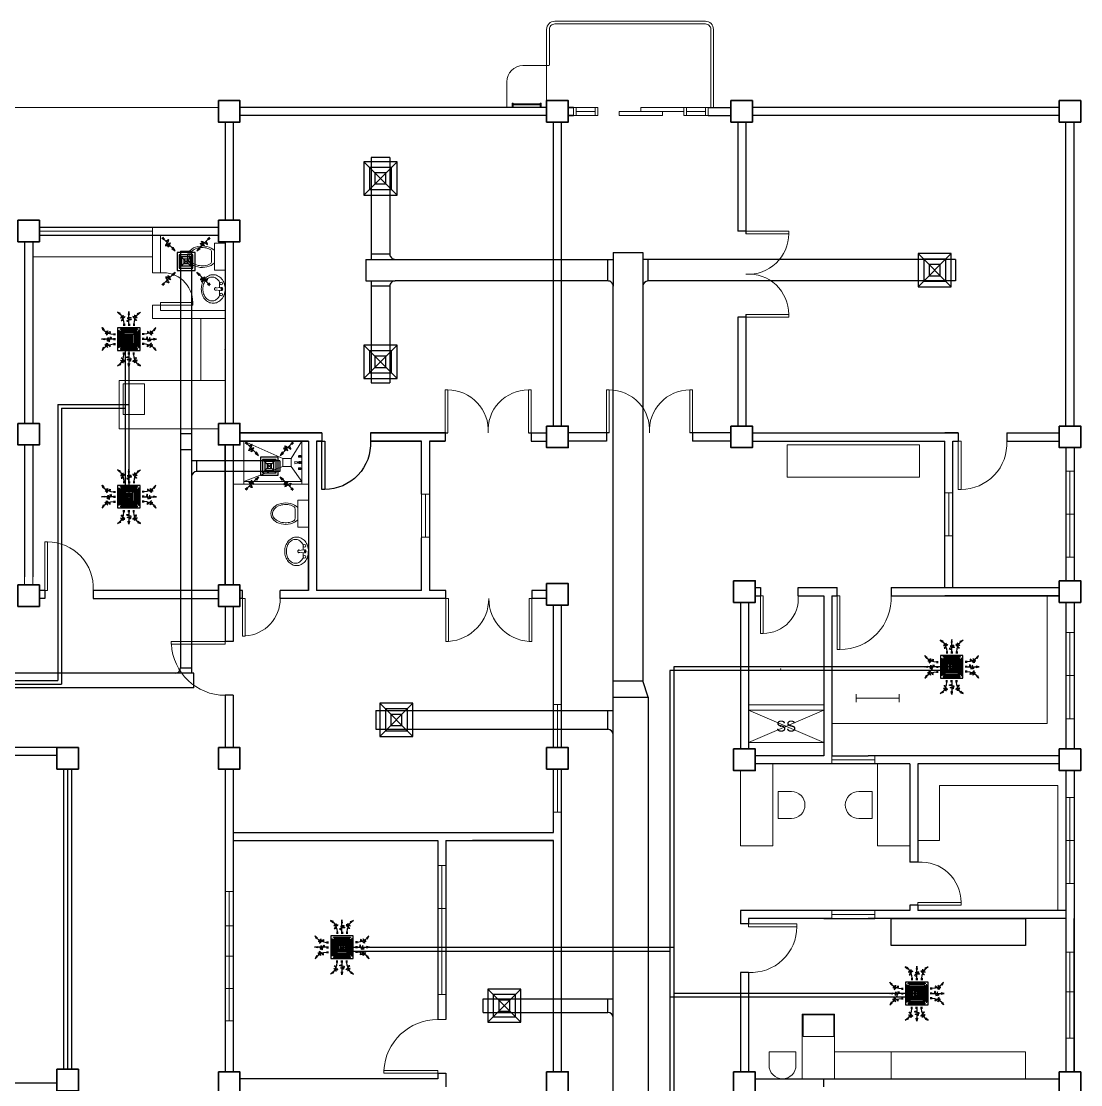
# Model space of a CAD drawing. Header units: millimetres. Extents: x 103 to 228, y 86 to 129.
# Drawn here: x 141.19 to 160.87, y 109.12 to 128.88 of the extents above; entities that cross this region are included whole.
import ezdxf

# ---------------------------------------------------------------- set-up
doc = ezdxf.new("R2010")
doc.units = ezdxf.units.MM
for name, color, linetype in [('ahu line', 150, 'Continuous'), ('AIR', 7, 'Continuous'), ('AIR-00', 8, 'Continuous'), ('AIR-01', 105, 'Continuous'), ('AIR-02', 2, 'Continuous'), ('AIR-03', 30, 'Continuous'), ('AIR-04', 40, 'Continuous'), ('diffuser', 7, 'Continuous'), ('exhaust', 130, 'Continuous'), ('fcu line', 3, 'Continuous'), ('fcu return', 240, 'Continuous'), ('Legends', 7, 'Continuous')]:
    doc.layers.add(name, color=color, linetype=linetype)
doc.styles.add('SWISSLT175', font='swissl.ttf', dxfattribs={"height": 0.175})

# ---------------------------------------------------------------- blocks, each defined once
blk = doc.blocks.new('dr 900')
at = {"ltscale": 0.03}
blk.add_lwpolyline([(0, 0), (0.05, 0), (0.05, 0.9), (0, 0.9)], close=True, dxfattribs=at)
blk.add_arc((0.05, 0.049), 0.851, 356.7268, 90, dxfattribs=at)
blk = doc.blocks.new('FCU-13000P (CASSETTE SPLIT)')
at = {"layer": 'AIR-00', "ltscale": 3}
for p, q in [((0, 0.523), (0, 1)), ((-0.193, 0.558), (-0.193, 0.487)), ((-0.162, 0.558), (-0.162, 0.487)), ((-0.016, 0.558), (-0.016, 0.487)), ((0.016, 0.558), (0.016, 0.487)), ((0.162, 0.558), (0.162, 0.487)), ((0.193, 0.558), (0.193, 0.487)), ((-0.523, 0), (-1, 0)), ((-0.558, 0.193), (-0.487, 0.193)), ((-0.558, 0.162), (-0.487, 0.162)), ((-0.558, 0.016), (-0.487, 0.016)), ((0.558, 0.193), (0.487, 0.193)), ((0.558, 0.162), (0.487, 0.162)), ((0.558, 0.016), (0.487, 0.016)), ((0.523, 0), (1, 0)), ((-0.558, -0.016), (-0.487, -0.016)), ((-0.558, -0.162), (-0.487, -0.162)), ((-0.558, -0.193), (-0.487, -0.193)), ((0.558, -0.016), (0.487, -0.016)), ((0.558, -0.162), (0.487, -0.162)), ((0.558, -0.193), (0.487, -0.193)), ((-0.193, -0.558), (-0.193, -0.487)), ((-0.162, -0.558), (-0.162, -0.487)), ((-0.016, -0.558), (-0.016, -0.487)), ((0, -0.523), (0, -1)), ((0.016, -0.558), (0.016, -0.487)), ((0.162, -0.558), (0.162, -0.487)), ((0.193, -0.558), (0.193, -0.487))]:
    blk.add_line(p, q, dxfattribs=at)
at = {"layer": 'AIR-00'}
for p, q in [((0.295, -0.295), (-0.295, 0.295)), ((0.295, 0.295), (-0.295, -0.295))]:
    blk.add_line(p, q, dxfattribs=at)
at = {"layer": 'AIR-00', "ltscale": 3}
for points in [[(-0.335, 0.895), (-0.311, 0.932), (-0.416, 0.973)], [(-0.022, 0.89), (0.022, 0.89), (0, 1)], [(0.335, 0.895), (0.311, 0.932), (0.416, 0.973)], [(-0.895, 0.335), (-0.932, 0.311), (-0.973, 0.416)], [(0.895, 0.335), (0.932, 0.311), (0.973, 0.416)], [(-0.89, 0.022), (-0.89, -0.022), (-1, 0)], [(0.89, 0.022), (0.89, -0.022), (1, 0)], [(-0.895, -0.335), (-0.932, -0.311), (-0.973, -0.416)], [(0.895, -0.335), (0.932, -0.311), (0.973, -0.416)], [(-0.335, -0.895), (-0.311, -0.932), (-0.416, -0.973)], [(-0.022, -0.89), (0.022, -0.89), (0, -1)], [(0.335, -0.895), (0.311, -0.932), (0.416, -0.973)]]:
    blk.add_lwpolyline(points, close=True, dxfattribs=at)
at = {"layer": 'AIR-00'}
for points in [[(-0.323, 0.914, -0.171809), (-0.178, 0.558), (-0.178, 0.522)], [(0.323, 0.914, 0.171809), (0.178, 0.558), (0.178, 0.522)], [(-0.914, 0.323, 0.171809), (-0.558, 0.178), (-0.522, 0.178)], [(0.914, 0.323, -0.171809), (0.558, 0.178), (0.522, 0.178)], [(-0.914, -0.323, -0.171809), (-0.558, -0.178), (-0.522, -0.178)], [(0.914, -0.323, 0.171809), (0.558, -0.178), (0.522, -0.178)], [(-0.323, -0.914, 0.171809), (-0.178, -0.558), (-0.178, -0.522)], [(0.323, -0.914, -0.171809), (0.178, -0.558), (0.178, -0.522)]]:
    blk.add_lwpolyline(points, format="xyb", dxfattribs=at)
for points in [[(-0.26, -0.26), (0.26, -0.26), (0.26, 0.26), (-0.26, 0.26)], [(-0.21, -0.21), (0.21, -0.21), (0.21, 0.21), (-0.21, 0.21)], [(-0.16, -0.16), (0.16, -0.16), (0.16, 0.16), (-0.16, 0.16)], [(-0.11, -0.11), (0.11, -0.11), (0.11, 0.11), (-0.11, 0.11)], [(-0.06, -0.06), (0.06, -0.06), (0.06, 0.06), (-0.06, 0.06)]]:
    blk.add_lwpolyline(points, close=True, dxfattribs=at)
at = {"layer": 'AIR-00', "ltscale": 3}
for points in [[(-0.268, 0.84), (-0.231, 0.852), (-0.134, 0.882), (-0.422, 0.704), (0.005, 0.903), (-0.358, 0.645), (-0.239, 0.678), (-0.199, 0.69)], [(0.268, 0.84), (0.231, 0.852), (0.134, 0.882), (0.422, 0.704), (-0.005, 0.903), (0.358, 0.645), (0.239, 0.678), (0.199, 0.69)], [(-0.84, 0.268), (-0.852, 0.231), (-0.882, 0.134), (-0.704, 0.422), (-0.903, -0.005), (-0.645, 0.358), (-0.678, 0.239), (-0.69, 0.199)], [(0.84, 0.268), (0.852, 0.231), (0.882, 0.134), (0.704, 0.422), (0.903, -0.005), (0.645, 0.358), (0.678, 0.239), (0.69, 0.199)], [(-0.84, -0.268), (-0.852, -0.231), (-0.882, -0.134), (-0.704, -0.422), (-0.903, 0.005), (-0.645, -0.358), (-0.678, -0.239), (-0.69, -0.199)], [(0.84, -0.268), (0.852, -0.231), (0.882, -0.134), (0.704, -0.422), (0.903, 0.005), (0.645, -0.358), (0.678, -0.239), (0.69, -0.199)], [(-0.268, -0.84), (-0.231, -0.852), (-0.134, -0.882), (-0.422, -0.704), (0.005, -0.903), (-0.358, -0.645), (-0.239, -0.678), (-0.199, -0.69)], [(0.268, -0.84), (0.231, -0.852), (0.134, -0.882), (0.422, -0.704), (-0.005, -0.903), (0.358, -0.645), (0.239, -0.678), (0.199, -0.69)]]:
    blk.add_open_spline(points, degree=3, knots=[0.0032834, 0.0032834, 0.0032834, 0.0032834, 0.0712567, 0.1924075, 0.3347111, 0.5062145, 0.5813292, 0.5813292, 0.5813292, 0.5813292], dxfattribs=at)
for points in [[(0, 0.8), (0.077, 0.776), (-0.058, 0.755), (0.098, 0.718), (-0.087, 0.663), (0, 0.631)], [(-0.8, 0), (-0.776, -0.077), (-0.755, 0.058), (-0.718, -0.098), (-0.663, 0.087), (-0.631, 0)], [(0.8, 0), (0.776, -0.077), (0.755, 0.058), (0.718, -0.098), (0.663, 0.087), (0.631, 0)], [(0, -0.8), (0.077, -0.776), (-0.058, -0.755), (0.098, -0.718), (-0.087, -0.663), (0, -0.631)]]:
    blk.add_spline(points, degree=3, dxfattribs=at)
for points in [[(-0.416, 0.973), (-0.335, 0.895), (-0.311, 0.932)], [(0, 1), (-0.022, 0.89), (0.022, 0.89)], [(0.416, 0.973), (0.335, 0.895), (0.311, 0.932)], [(-0.973, 0.416), (-0.895, 0.335), (-0.932, 0.311)], [(0.973, 0.416), (0.895, 0.335), (0.932, 0.311)], [(-1, 0), (-0.89, 0.022), (-0.89, -0.022)], [(1, 0), (0.89, 0.022), (0.89, -0.022)], [(-0.973, -0.416), (-0.895, -0.335), (-0.932, -0.311)], [(0.973, -0.416), (0.895, -0.335), (0.932, -0.311)], [(-0.416, -0.973), (-0.335, -0.895), (-0.311, -0.932)], [(0, -1), (-0.022, -0.89), (0.022, -0.89)], [(0.416, -0.973), (0.335, -0.895), (0.311, -0.932)]]:
    blk.add_solid(points, dxfattribs=at)
at = {"layer": 'AIR-01'}
for points in [[(-0.373, 0.31), (-0.348, 0.31), (-0.348, -0.31), (-0.373, -0.31)], [(-0.31, 0.372), (0.31, 0.372), (0.31, 0.348), (-0.31, 0.348)], [(0.372, 0.31), (0.348, 0.31), (0.348, -0.31), (0.372, -0.31)], [(-0.31, -0.373), (0.31, -0.373), (0.31, -0.348), (-0.31, -0.348)]]:
    blk.add_lwpolyline(points, close=True, dxfattribs=at)
at = {"layer": 'AIR-02'}
blk.add_lwpolyline([(-0.26, -0.31), (0.26, -0.31, 0.414214), (0.31, -0.26), (0.31, 0.26, 0.414214), (0.26, 0.31), (-0.26, 0.31, 0.414214), (-0.31, 0.26), (-0.31, -0.26, 0.414214)], format="xyb", close=True, dxfattribs=at)
at = {"layer": 'AIR-04'}
blk.add_lwpolyline([(-0.41, -0.41), (0.41, -0.41), (0.41, 0.41), (-0.41, 0.41)], close=True, dxfattribs=at)
blk = doc.blocks.new('AC-S-12')
at = {"layer": 'diffuser', "color": 30}
for p, q in [((-0.15, 0.15), (0.15, -0.15)), ((0.15, 0.15), (-0.15, -0.15)), ((-0.15, 0.15), (-0.15, -0.15)), ((0.15, 0.15), (-0.15, 0.15)), ((-0.1, 0.1), (-0.1, -0.1)), ((0.1, 0.1), (-0.1, 0.1)), ((0.1, -0.1), (0.1, 0.1)), ((0.15, -0.15), (0.15, 0.15)), ((-0.05, 0.05), (-0.05, -0.05)), ((0.05, 0.05), (-0.05, 0.05)), ((0.05, -0.05), (0.05, 0.05)), ((-0.05, -0.05), (0.05, -0.05)), ((-0.15, -0.15), (0.15, -0.15)), ((-0.1, -0.1), (0.1, -0.1))]:
    blk.add_line(p, q, dxfattribs=at)
for points in [[(-0.3582, 0.3582, 0, 0.0447, 0), (-0.2951, 0.295, 0, 0, 0), (-0.15, 0.15, 0, 0, 0)], [(0.3582, 0.3582, 0, 0.0447, 0), (0.2951, 0.295, 0, 0, 0), (0.15, 0.15, 0, 0, 0)], [(-0.3582, -0.3582, 0, 0.0447, 0), (-0.2951, -0.295, 0, 0, 0), (-0.15, -0.15, 0, 0, 0)], [(0.3582, -0.3582, 0, 0.0447, 0), (0.2951, -0.295, 0, 0, 0), (0.15, -0.15, 0, 0, 0)]]:
    blk.add_lwpolyline(points, format="xyseb", dxfattribs=at)
blk = doc.blocks.new('fcu')
at = {"layer": 'diffuser', "xscale": 2.052644456280903, "yscale": 2.052644456280903, "zscale": 2.052644456280903}
blk.add_blockref('AC-S-12', (0, 0), dxfattribs=at)
blk = doc.blocks.new('GRILL-C-IN')
at = {"layer": 'AIR-00', "ltscale": 3}
for p, q in [((-0.623, 0.601), (-0.674, 0.651)), ((-0.601, 0.623), (-0.651, 0.674)), ((-0.637, 0.637), (-0.3, 0.3)), ((0.637, 0.637), (0.3, 0.3)), ((0.601, 0.623), (0.651, 0.674)), ((0.623, 0.601), (0.674, 0.651)), ((-0.637, -0.637), (-0.3, -0.3)), ((0.637, -0.637), (0.3, -0.3)), ((-0.623, -0.601), (-0.674, -0.651)), ((-0.601, -0.623), (-0.651, -0.674)), ((0.601, -0.623), (0.651, -0.674)), ((0.623, -0.601), (0.674, -0.651))]:
    blk.add_line(p, q, dxfattribs=at)
at = {"layer": 'AIR-00', "color": 50}
for p, q in [((-0.188, 0.187), (0.187, -0.188)), ((0.187, 0.187), (-0.188, -0.188))]:
    blk.add_line(p, q, dxfattribs=at)
at = {"layer": 'AIR-00', "ltscale": 3}
for points in [[(-0.362, 0.393), (-0.393, 0.362), (-0.3, 0.3)], [(0.393, 0.362), (0.362, 0.393), (0.3, 0.3)], [(-0.362, -0.393), (-0.393, -0.362), (-0.3, -0.3)], [(0.393, -0.362), (0.362, -0.393), (0.3, -0.3)]]:
    blk.add_lwpolyline(points, close=True, dxfattribs=at)
at = {"layer": 'AIR-00', "color": 50}
for points in [[(-0.188, -0.188), (0.187, -0.188), (0.187, 0.187), (-0.188, 0.187)], [(-0.125, -0.125), (0.125, -0.125), (0.125, 0.125), (-0.125, 0.125)], [(-0.062, -0.062), (0.062, -0.062), (0.062, 0.062), (-0.062, 0.062)]]:
    blk.add_lwpolyline(points, close=True, dxfattribs=at)
at = {"layer": 'AIR-00', "ltscale": 3}
for points in [[(-0.441, 0.441), (-0.512, 0.404), (-0.432, 0.514), (-0.568, 0.43), (-0.477, 0.6), (-0.561, 0.561)], [(0.441, 0.441), (0.404, 0.512), (0.514, 0.432), (0.43, 0.568), (0.6, 0.477), (0.561, 0.561)], [(-0.441, -0.441), (-0.512, -0.404), (-0.432, -0.514), (-0.568, -0.43), (-0.477, -0.6), (-0.561, -0.561)], [(0.441, -0.441), (0.404, -0.512), (0.514, -0.432), (0.43, -0.568), (0.6, -0.477), (0.561, -0.561)]]:
    blk.add_spline(points, degree=3, dxfattribs=at)
for points in [[(-0.3, 0.3), (-0.362, 0.393), (-0.393, 0.362)], [(0.3, 0.3), (0.393, 0.362), (0.362, 0.393)], [(-0.3, -0.3), (-0.362, -0.393), (-0.393, -0.362)], [(0.3, -0.3), (0.393, -0.362), (0.362, -0.393)]]:
    blk.add_solid(points, dxfattribs=at)
at = {"layer": 'AIR-03', "color": 6}
blk.add_lwpolyline([(-0.25, -0.25), (0.25, -0.25), (0.25, 0.25), (-0.25, 0.25)], close=True, dxfattribs=at)

msp = doc.modelspace()

# ---------------------------------------------------------------- linework, layer by layer
at = {"color": 8, "lineweight": 9}
for p, q in [((150.51, 128.058), (150.98, 128.058)), ((150.95, 127.885), (150.95, 127.41)), ((150.21, 127.283), (150.21, 127.758)), ((144.85, 127.283), (129.525, 127.283)), ((150.329, 127.361), (150.309, 127.361)), ((150.309, 127.361), (150.309, 127.281)), ((150.329, 127.281), (150.329, 127.361)), ((150.579, 127.351), (150.329, 127.351)), ((150.579, 127.331), (150.329, 127.331)), ((150.579, 127.351), (150.829, 127.351)), ((150.579, 127.331), (150.829, 127.331)), ((150.829, 127.281), (150.829, 127.361)), ((150.829, 127.361), (150.849, 127.361)), ((150.849, 127.361), (150.849, 127.281)), ((141.525, 125.058), (141.525, 125.058)), ((143.625, 124.983), (141.525, 124.985)), ((143.625, 124.908), (143.625, 125.058)), ((143.625, 124.908), (143.775, 124.908)), ((144.775, 124.758), (144.975, 124.758)), ((144.775, 124.258), (144.775, 124.758)), ((144.975, 124.785), (144.975, 123.508)), ((144.975, 124.758), (144.975, 124.258)), ((144.725, 124.417), (144.725, 124.598)), ((144.975, 124.258), (144.775, 124.258)), ((144.777, 123.922), (144.898, 123.936)), ((144.777, 123.893), (144.898, 123.88)), ((145.325, 121.083), (145.325, 120.283)), ((146.4, 121.083), (146.4, 120.283)), ((160.6, 120.32), (160.6, 120.96)), ((160.75, 120.32), (160.75, 120.96)), ((146.341, 120.81), (146.341, 120.783)), ((146.341, 120.81), (146.342, 120.81)), ((146.341, 120.783), (146.342, 120.783)), ((146.342, 120.81), (146.344, 120.813)), ((146.342, 120.81), (146.342, 120.783)), ((146.342, 120.783), (146.344, 120.78)), ((146.344, 120.813), (146.344, 120.78)), ((146.344, 120.813), (146.366, 120.813)), ((146.344, 120.78), (146.366, 120.78)), ((146.353, 120.81), (146.365, 120.81)), ((146.353, 120.803), (146.365, 120.803)), ((146.353, 120.79), (146.365, 120.79)), ((146.353, 120.783), (146.365, 120.783)), ((146.366, 120.813), (146.37, 120.811)), ((146.366, 120.81), (146.366, 120.802)), ((146.366, 120.783), (146.366, 120.791)), ((146.366, 120.78), (146.37, 120.782)), ((146.372, 120.811), (146.378, 120.811)), ((146.372, 120.783), (146.378, 120.783)), ((146.378, 120.811), (146.38, 120.81)), ((146.378, 120.811), (146.378, 120.783)), ((146.378, 120.783), (146.38, 120.783)), ((146.38, 120.81), (146.38, 120.783)), ((146.392, 120.808), (146.38, 120.808)), ((146.392, 120.785), (146.38, 120.785)), ((146.399, 120.814), (146.392, 120.81)), ((146.392, 120.81), (146.392, 120.783)), ((146.399, 120.78), (146.392, 120.783)), ((146.399, 120.814), (146.399, 120.78)), ((146.399, 120.814), (146.4, 120.814)), ((146.399, 120.78), (146.4, 120.78)), ((146.4, 120.814), (146.4, 120.78)), ((146.268, 120.664), (146.268, 120.702)), ((146.314, 120.695), (146.272, 120.704)), ((146.314, 120.671), (146.272, 120.662)), ((146.322, 120.695), (146.314, 120.695)), ((146.314, 120.695), (146.314, 120.671)), ((146.314, 120.695), (146.314, 120.671)), ((146.314, 120.671), (146.322, 120.671)), ((146.322, 120.671), (146.322, 120.695)), ((146.322, 120.69), (146.384, 120.69)), ((146.384, 120.675), (146.322, 120.675)), ((146.341, 120.696), (146.341, 120.69)), ((146.341, 120.696), (146.342, 120.696)), ((146.341, 120.675), (146.341, 120.67)), ((146.341, 120.67), (146.342, 120.67)), ((146.341, 120.582), (146.342, 120.582)), ((146.341, 120.582), (146.341, 120.556)), ((146.341, 120.556), (146.342, 120.556)), ((146.342, 120.696), (146.344, 120.7)), ((146.342, 120.696), (146.342, 120.69)), ((146.342, 120.675), (146.342, 120.67)), ((146.342, 120.67), (146.344, 120.666)), ((146.342, 120.582), (146.344, 120.586)), ((146.342, 120.582), (146.342, 120.556)), ((146.342, 120.556), (146.344, 120.553)), ((146.344, 120.7), (146.344, 120.69)), ((146.344, 120.7), (146.366, 120.7)), ((146.344, 120.675), (146.344, 120.666)), ((146.344, 120.666), (146.366, 120.666)), ((146.344, 120.586), (146.366, 120.586)), ((146.344, 120.586), (146.344, 120.553)), ((146.344, 120.553), (146.366, 120.553)), ((146.353, 120.696), (146.365, 120.696)), ((146.353, 120.67), (146.365, 120.67)), ((146.353, 120.582), (146.365, 120.582)), ((146.353, 120.575), (146.365, 120.575)), ((146.353, 120.563), (146.365, 120.563)), ((146.353, 120.556), (146.365, 120.556)), ((146.366, 120.7), (146.37, 120.697)), ((146.366, 120.696), (146.366, 120.69)), ((146.366, 120.67), (146.366, 120.675)), ((146.366, 120.666), (146.37, 120.668)), ((146.366, 120.586), (146.37, 120.584)), ((146.366, 120.583), (146.366, 120.575)), ((146.366, 120.556), (146.366, 120.563)), ((146.366, 120.553), (146.37, 120.555)), ((146.372, 120.697), (146.378, 120.697)), ((146.372, 120.669), (146.378, 120.669)), ((146.372, 120.583), (146.378, 120.583)), ((146.372, 120.555), (146.378, 120.555)), ((146.378, 120.697), (146.378, 120.69)), ((146.378, 120.697), (146.38, 120.696)), ((146.378, 120.675), (146.378, 120.669)), ((146.378, 120.669), (146.38, 120.67)), ((146.378, 120.583), (146.378, 120.555)), ((146.378, 120.583), (146.38, 120.583)), ((146.378, 120.555), (146.38, 120.556)), ((146.38, 120.696), (146.38, 120.69)), ((146.384, 120.694), (146.38, 120.694)), ((146.38, 120.675), (146.38, 120.67)), ((146.384, 120.672), (146.38, 120.672)), ((146.38, 120.583), (146.38, 120.556)), ((146.392, 120.581), (146.38, 120.581)), ((146.392, 120.558), (146.38, 120.558)), ((146.384, 120.666), (146.384, 120.7)), ((146.384, 120.7), (146.394, 120.7)), ((146.384, 120.69), (146.384, 120.675)), ((146.394, 120.666), (146.384, 120.666)), ((146.399, 120.586), (146.392, 120.583)), ((146.392, 120.583), (146.392, 120.556)), ((146.399, 120.552), (146.392, 120.556)), ((146.394, 120.7), (146.4, 120.712)), ((146.394, 120.666), (146.394, 120.7)), ((146.394, 120.7), (146.394, 120.666)), ((146.4, 120.654), (146.394, 120.666)), ((146.399, 120.586), (146.4, 120.586)), ((146.399, 120.586), (146.399, 120.552)), ((146.399, 120.552), (146.4, 120.552)), ((146.4, 120.712), (146.4, 120.654)), ((146.4, 120.586), (146.4, 120.552)), ((160.6, 119.723), (160.6, 120.523)), ((160.6, 120.523), (160.75, 120.523)), ((160.675, 120.523), (160.675, 118.923)), ((160.75, 120.523), (160.75, 118.923)), ((160.75, 119.184), (160.75, 120.384)), ((145.325, 120.283), (145.125, 120.283)), ((148.775, 119.695), (148.775, 120.195)), ((158.35, 119.307), (158.35, 120.183)), ((158.5, 119.72), (158.5, 120.22)), ((160.6, 119.12), (160.6, 120.32)), ((160.75, 119.12), (160.75, 120.32)), ((146.525, 119.983), (146.325, 119.983)), ((146.325, 119.983), (146.325, 119.483)), ((146.525, 119.483), (146.525, 119.983)), ((148.625, 119.282), (148.625, 120.095)), ((148.775, 120.095), (148.625, 120.095)), ((148.7, 120.095), (148.7, 119.295)), ((158.5, 120.12), (158.35, 120.12)), ((158.425, 120.12), (158.425, 119.32)), ((146.275, 119.824), (146.275, 119.643)), ((148.775, 119.695), (148.775, 119.195)), ((158.5, 119.72), (158.5, 119.22)), ((160.6, 119.723), (160.75, 119.723)), ((146.325, 119.483), (146.525, 119.483)), ((148.775, 119.295), (148.625, 119.295)), ((158.5, 119.32), (158.35, 119.32)), ((146.327, 119.047), (146.448, 119.061)), ((146.327, 119.018), (146.448, 119.005)), ((160.75, 118.923), (160.6, 118.923)), ((141.25, 118.41), (141.25, 118.558)), ((141.4, 118.41), (141.4, 118.558)), ((160.25, 115.833), (160.25, 118.208)), ((160.6, 117.445), (160.6, 118.085)), ((160.75, 117.445), (160.75, 118.085)), ((160.6, 116.723), (160.6, 117.523)), ((160.6, 117.523), (160.75, 117.523)), ((160.6, 117.445), (160.6, 116.245)), ((160.675, 117.523), (160.675, 115.923)), ((160.75, 117.523), (160.75, 115.923)), ((160.75, 117.445), (160.75, 116.245)), ((160.75, 116.184), (160.75, 117.384)), ((160.6, 116.723), (160.75, 116.723)), ((156.702, 116.23), (156.702, 116.38)), ((157.502, 116.305), (156.702, 116.305)), ((157.502, 116.23), (157.502, 116.38)), ((151.225, 116.186), (151.075, 116.186)), ((151.15, 116.186), (151.15, 115.386)), ((154.7, 116.183), (156.1, 116.183)), ((154.7, 116.083), (156.1, 115.483)), ((156.1, 116.083), (154.7, 115.483)), ((160.25, 115.833), (156.25, 115.833)), ((160.75, 115.923), (160.6, 115.923)), ((154.7, 115.483), (156.1, 115.483)), ((151.225, 115.386), (151.075, 115.386)), ((156.25, 115.083), (156.25, 115.233)), ((157.05, 115.083), (157.05, 115.233)), ((157.05, 115.158), (156.25, 115.158)), ((151.225, 114.986), (151.075, 114.986)), ((151.15, 114.986), (151.15, 114.186)), ((160.6, 112.358), (160.6, 114.96)), ((160.75, 114.32), (160.75, 114.96)), ((160.6, 113.659), (160.6, 114.459)), ((160.6, 114.459), (160.75, 114.459)), ((160.675, 114.459), (160.675, 112.859)), ((160.75, 114.459), (160.75, 112.859)), ((160.75, 113.12), (160.75, 114.32)), ((151.225, 114.186), (151.075, 114.186)), ((160.6, 113.659), (160.75, 113.659)), ((148.925, 112.395), (148.925, 113.195)), ((148.925, 113.195), (149.075, 113.195)), ((149, 113.195), (149, 110.795)), ((160.75, 113.12), (160.75, 112.358)), ((160.75, 112.859), (160.6, 112.859)), ((144.975, 112.709), (145.125, 112.709)), ((144.975, 111.509), (144.975, 112.709)), ((145.05, 110.309), (145.05, 112.709)), ((145.125, 112.709), (145.125, 110.309)), ((149.075, 112.395), (148.925, 112.395)), ((149.075, 111.995), (149.075, 112.395)), ((156.25, 112.208), (156.25, 112.358)), ((157.05, 112.283), (156.25, 112.283)), ((157.05, 112.208), (157.05, 112.358)), ((160.75, 112.358), (160.75, 112.208)), ((144.975, 112.072), (145.125, 112.072)), ((160.6, 111.445), (160.6, 112.208)), ((160.75, 111.445), (160.75, 112.208)), ((149.075, 111.995), (149.075, 111.595)), ((144.975, 111.509), (144.975, 110.309)), ((144.975, 111.509), (145.125, 111.509)), ((149.075, 111.595), (148.925, 111.595)), ((148.925, 111.595), (148.925, 110.795)), ((160.75, 111.584), (160.6, 111.584)), ((160.6, 111.584), (160.6, 109.984)), ((160.675, 111.584), (160.675, 109.984)), ((160.75, 110.784), (160.75, 111.584)), ((160.6, 110.245), (160.6, 111.445)), ((160.75, 110.245), (160.75, 111.445)), ((144.975, 110.909), (145.125, 110.909)), ((148.925, 110.795), (149.075, 110.795)), ((160.6, 110.845), (160.75, 110.845)), ((145.125, 110.309), (144.975, 110.309)), ((148.925, 110.333), (149.075, 110.333)), ((156.3, 109.233), (156.3, 110.433)), ((160.6, 109.984), (160.75, 109.984))]:
    msp.add_line(p, q, dxfattribs=at)
at = {"color": 8, "lineweight": 25}
for p, q in [((150.95, 127.283), (145.25, 127.283)), ((151.35, 127.283), (151.45, 127.283)), ((151.35, 127.283), (151.45, 127.283)), ((151.45, 127.283), (151.35, 127.283)), ((153.95, 127.283), (154.375, 127.283)), ((160.475, 127.283), (154.775, 127.283)), ((150.95, 127.133), (145.25, 127.133)), ((151.35, 127.133), (151.45, 127.133)), ((151.45, 127.133), (151.35, 127.133)), ((153.95, 127.133), (154.375, 127.133)), ((160.475, 127.133), (154.775, 127.133)), ((144.975, 127.01), (144.975, 125.185)), ((145.125, 127.01), (145.125, 125.185)), ((151.075, 121.36), (151.075, 127.01)), ((151.225, 121.36), (151.225, 127.01)), ((154.5, 127.01), (154.5, 124.985)), ((154.65, 127.01), (154.65, 124.935)), ((160.6, 121.36), (160.6, 127.01)), ((160.75, 121.36), (160.75, 127.01)), ((141.525, 125.058), (144.85, 125.058)), ((141.525, 124.908), (144.85, 124.908)), ((154.65, 124.985), (154.5, 124.985)), ((141.25, 124.785), (141.25, 121.41)), ((141.4, 124.785), (141.4, 121.41)), ((144.975, 124.785), (144.975, 121.41)), ((145.125, 124.785), (145.125, 121.41)), ((145.125, 124.785), (145.125, 121.41)), ((144.975, 123.358), (144.975, 121.41)), ((154.5, 123.385), (154.5, 121.36)), ((154.65, 123.385), (154.5, 123.385)), ((154.65, 123.435), (154.65, 121.36)), ((145.25, 121.233), (146.775, 121.233)), ((146.775, 121.233), (145.25, 121.233)), ((146.775, 121.233), (146.775, 121.083)), ((147.675, 121.233), (149.112, 121.233)), ((149.075, 121.233), (147.675, 121.233)), ((147.675, 121.233), (147.675, 121.083)), ((149.062, 121.233), (149.062, 121.083)), ((150.612, 121.233), (150.95, 121.233)), ((150.662, 121.233), (150.662, 121.083)), ((152.112, 121.233), (151.35, 121.233)), ((152.062, 121.233), (152.062, 121.083)), ((154.375, 121.233), (153.612, 121.233)), ((153.662, 121.233), (153.662, 121.083)), ((154.775, 121.233), (158.6, 121.233)), ((154.95, 121.233), (158.6, 121.233)), ((158.6, 121.233), (158.35, 121.233)), ((158.6, 121.233), (158.6, 121.083)), ((159.5, 121.233), (160.475, 121.233)), ((159.5, 121.233), (160.475, 121.233)), ((159.5, 121.233), (159.5, 121.083)), ((141.25, 121.01), (141.25, 118.558)), ((141.4, 121.01), (141.4, 118.558)), ((144.975, 121.01), (144.975, 118.41)), ((144.975, 118.41), (144.975, 121.01)), ((145.125, 121.01), (145.125, 118.41)), ((145.125, 121.01), (145.125, 118.41)), ((145.25, 121.083), (146.525, 121.083)), ((146.525, 121.083), (145.25, 121.083)), ((146.525, 121.083), (146.525, 118.308)), ((146.675, 121.083), (146.775, 121.083)), ((146.675, 121.083), (146.675, 118.308)), ((146.775, 121.083), (146.675, 121.083)), ((147.675, 121.083), (148.625, 121.083)), ((148.625, 121.083), (147.675, 121.083)), ((148.625, 120.095), (148.625, 121.083)), ((148.775, 121.083), (149.062, 121.083)), ((149.062, 121.083), (148.775, 121.083)), ((148.775, 121.083), (148.775, 118.308)), ((150.662, 121.083), (150.95, 121.083)), ((152.062, 121.083), (151.35, 121.083)), ((154.375, 121.083), (153.662, 121.083)), ((154.775, 121.083), (158.35, 121.083)), ((154.95, 121.083), (158.35, 121.083)), ((158.35, 118.358), (158.35, 121.083)), ((158.35, 120.108), (158.35, 121.083)), ((158.5, 121.083), (158.6, 121.083)), ((158.5, 121.083), (158.6, 121.083)), ((158.5, 118.358), (158.5, 121.083)), ((158.5, 120.108), (158.5, 121.083)), ((159.5, 121.083), (160.475, 121.083)), ((159.5, 121.083), (160.475, 121.083)), ((160.6, 120.96), (160.6, 118.485)), ((160.75, 120.96), (160.75, 118.485)), ((148.625, 118.308), (148.625, 119.282)), ((146.525, 118.308), (146.525, 119.033)), ((160.6, 119.12), (160.6, 118.485)), ((160.75, 119.12), (160.75, 118.485)), ((141.625, 118.308), (141.525, 118.308)), ((141.525, 118.308), (141.525, 118.308)), ((141.625, 118.308), (141.625, 118.158)), ((144.85, 118.308), (142.525, 118.308)), ((142.525, 118.308), (142.525, 118.158)), ((145.3, 118.308), (145.25, 118.308)), ((145.3, 118.158), (145.3, 118.308)), ((146.525, 118.308), (146, 118.308)), ((146.525, 118.308), (146.425, 118.308)), ((148.625, 118.308), (146.675, 118.308)), ((149.075, 118.308), (148.775, 118.308)), ((149.075, 118.158), (149.075, 118.308)), ((150.95, 118.308), (150.675, 118.308)), ((150.675, 118.308), (150.675, 118.158)), ((154.825, 118.358), (154.925, 118.358)), ((154.825, 118.358), (154.925, 118.358)), ((154.825, 118.208), (154.925, 118.208)), ((154.825, 118.208), (154.925, 118.208)), ((155.625, 118.358), (156.35, 118.358)), ((155.625, 118.208), (155.625, 118.358)), ((155.625, 118.208), (156.1, 118.208)), ((155.7, 118.358), (156.35, 118.358)), ((155.7, 118.208), (156.1, 118.208)), ((156.25, 118.208), (156.35, 118.208)), ((156.25, 118.208), (156.35, 118.208)), ((156.35, 118.208), (156.35, 118.358)), ((156.35, 118.208), (156.35, 118.358)), ((157.35, 118.358), (158.35, 118.358)), ((157.35, 118.358), (158.35, 118.358)), ((157.35, 118.358), (157.35, 118.208)), ((157.35, 118.208), (160.475, 118.208)), ((157.35, 118.208), (160.475, 118.208)), ((158.35, 118.358), (160.475, 118.358)), ((160.475, 118.208), (158.35, 118.208)), ((158.5, 118.358), (160.475, 118.358)), ((141.625, 118.158), (141.525, 118.158)), ((141.525, 118.158), (141.525, 118.158)), ((142.525, 118.158), (144.85, 118.158)), ((144.975, 118.01), (144.975, 117.358)), ((145.125, 118.01), (145.125, 117.358)), ((145.3, 118.158), (145.25, 118.158)), ((149.075, 118.158), (146, 118.158)), ((150.95, 118.158), (150.675, 118.158)), ((151.075, 115.386), (151.075, 118.035)), ((151.225, 115.386), (151.225, 118.035)), ((160.6, 118.085), (160.6, 115.36)), ((160.75, 118.085), (160.75, 115.36)), ((145.125, 117.358), (144.975, 117.358)), ((144.975, 116.358), (144.975, 115.386)), ((145.125, 116.358), (144.975, 116.358)), ((145.125, 116.358), (145.125, 115.386)), ((160.6, 116.245), (160.6, 115.36)), ((160.75, 116.245), (160.75, 115.36)), ((141.85, 115.236), (140.168, 115.236)), ((141.85, 115.386), (140.218, 115.386)), ((156.1, 115.233), (154.825, 115.233)), ((156.25, 115.233), (156.926, 115.233)), ((160.475, 115.233), (156.926, 115.233)), ((156.05, 115.083), (154.825, 115.083)), ((156.926, 115.083), (156.05, 115.083)), ((157.7, 115.083), (156.926, 115.083)), ((157.7, 115.083), (157.7, 113.258)), ((160.475, 115.083), (157.85, 115.083)), ((157.85, 115.083), (157.85, 113.258)), ((141.975, 109.409), (141.975, 114.986)), ((142.05, 109.409), (142.05, 114.986)), ((142.125, 109.409), (142.125, 114.986)), ((144.975, 114.986), (144.975, 113.658)), ((145.125, 114.986), (145.125, 113.808)), ((151.075, 113.808), (151.075, 114.986)), ((151.225, 113.658), (151.225, 114.986)), ((160.6, 114.96), (160.6, 109.36)), ((160.75, 114.96), (160.75, 109.36)), ((144.975, 113.658), (144.975, 109.36)), ((145.125, 113.808), (151.075, 113.808)), ((145.125, 113.808), (145.125, 113.658)), ((145.125, 113.658), (148.925, 113.658)), ((145.125, 113.658), (145.125, 109.36)), ((148.925, 113.658), (148.925, 110.333)), ((149.075, 113.658), (151.075, 113.658)), ((149.075, 113.658), (149.075, 110.333)), ((151.075, 113.658), (149.575, 113.658)), ((151.075, 109.361), (151.075, 113.658)), ((151.225, 109.361), (151.225, 113.658)), ((157.85, 113.258), (157.7, 113.258)), ((157.7, 112.458), (157.7, 112.358)), ((157.85, 112.458), (157.7, 112.458)), ((157.85, 112.458), (157.85, 112.358)), ((154.55, 112.358), (154.55, 112.108)), ((156.25, 112.358), (154.55, 112.358)), ((157.05, 112.358), (156.1, 112.358)), ((157.7, 112.358), (156.926, 112.358)), ((160.6, 112.358), (157.85, 112.358)), ((154.7, 112.108), (154.55, 112.108)), ((154.7, 112.208), (154.7, 112.108)), ((156.25, 112.208), (154.7, 112.208)), ((156.1, 112.208), (157.05, 112.208)), ((160.6, 112.208), (156.926, 112.208)), ((160.75, 109.36), (160.75, 112.208)), ((154.55, 111.208), (154.55, 109.36)), ((154.7, 111.208), (154.55, 111.208)), ((154.7, 111.208), (154.7, 109.36)), ((160.6, 110.245), (160.6, 109.36)), ((160.75, 110.245), (160.75, 109.36)), ((148.925, 109.333), (148.925, 109.233)), ((148.925, 109.333), (149.075, 109.333)), ((149.075, 109.333), (149.075, 109.233)), ((137.387, 109.159), (141.85, 109.159)), ((148.925, 109.233), (145.25, 109.233)), ((149.075, 109.233), (149.075, 109.083)), ((156.1, 109.083), (156.1, 109.233))]:
    msp.add_line(p, q, dxfattribs=at)
at = {"color": 8, "lineweight": 13}
for p, q in [((151.45, 127.283), (151.45, 127.133)), ((151.85, 127.283), (151.5, 127.283)), ((153.55, 127.283), (153.9, 127.283)), ((151.5, 127.208), (151.85, 127.208)), ((151.85, 127.133), (151.5, 127.133)), ((153.9, 127.208), (153.55, 127.208)), ((153.55, 127.133), (153.9, 127.133)), ((145.3, 118.158), (145.3, 117.458)), ((145.3, 118.158), (145.35, 118.158)), ((145.35, 117.458), (145.35, 118.158)), ((149.075, 118.158), (149.075, 117.358)), ((149.125, 118.158), (149.075, 118.158)), ((149.125, 117.358), (149.125, 118.158)), ((150.625, 117.358), (150.625, 118.158)), ((150.625, 118.158), (150.675, 118.158)), ((150.675, 118.158), (150.675, 117.358)), ((145.3, 117.458), (145.35, 117.458)), ((144.975, 117.358), (143.975, 117.358)), ((143.975, 117.358), (143.975, 117.308)), ((143.975, 117.308), (144.975, 117.308)), ((144.975, 117.308), (144.975, 117.358)), ((149.075, 117.358), (149.125, 117.358)), ((150.675, 117.358), (150.625, 117.358)), ((147.925, 109.333), (147.925, 109.383)), ((147.925, 109.383), (148.925, 109.383)), ((148.925, 109.333), (147.925, 109.333)), ((148.925, 109.383), (148.925, 109.333))]:
    msp.add_line(p, q, dxfattribs=at)
at = {"color": 8, "lineweight": 9, "ltscale": 0.4}
for p, q in [((143.625, 124.208), (143.625, 124.908)), ((143.775, 124.208), (143.775, 124.908)), ((143.625, 124.508), (141.4, 124.508)), ((143.775, 124.208), (143.625, 124.208)), ((143.775, 123.608), (143.625, 123.608)), ((143.625, 123.608), (143.625, 123.358)), ((143.775, 123.608), (143.775, 123.508)), ((144.975, 123.358), (143.625, 123.358)), ((144.975, 123.508), (143.775, 123.508)), ((144.975, 123.508), (143.775, 123.508)), ((155.15, 115.083), (155.15, 113.558)), ((157.1, 115.083), (157.1, 113.558)), ((154.55, 114.96), (154.55, 113.558)), ((160.45, 114.683), (158.25, 114.683)), ((158.25, 114.683), (158.25, 113.658)), ((160.45, 114.683), (160.45, 112.358)), ((158.25, 113.658), (157.85, 113.658)), ((155.15, 113.558), (154.55, 113.558)), ((157.1, 113.558), (157.7, 113.558))]:
    msp.add_line(p, q, dxfattribs=at)
at = {"color": 8, "lineweight": 13, "ltscale": 0.4}
msp.add_line((143.775, 123.658), (143.775, 123.608), dxfattribs=at)
at = {"color": 8, "lineweight": 9, "ltscale": 0.3}
for p, q in [((146.05, 120.758), (145.325, 121.083)), ((146.2, 120.758), (146.4, 121.083)), ((146.05, 120.608), (145.325, 120.333)), ((146.2, 120.608), (146.4, 120.333)), ((154.7, 116.083), (156.1, 116.083))]:
    msp.add_line(p, q, dxfattribs=at)
at = {"color": 8, "lineweight": 25, "ltscale": 0.3}
for p, q in [((146, 118.158), (146, 118.308)), ((154.925, 118.358), (154.925, 118.208)), ((156.1, 118.208), (156.1, 115.233)), ((156.25, 118.208), (156.25, 115.233)), ((154.55, 118.085), (154.55, 115.36)), ((154.7, 118.085), (154.7, 115.36)), ((154.825, 109.233), (160.475, 109.233)), ((156.1, 109.233), (160.475, 109.233))]:
    msp.add_line(p, q, dxfattribs=at)
at = {"color": 8, "lineweight": 9, "transparency": 33554687}
for points in [[(154.05, 127.283), (154.05, 128.733, 0.414214), (153.9, 128.883), (151.1, 128.883, 0.414214), (150.95, 128.733), (150.95, 127.408), (150.95, 128.058)], [(154, 127.283), (154, 128.733, 0.414214), (153.9, 128.833), (151.1, 128.833, 0.414214), (151, 128.733), (151, 128.078)]]:
    msp.add_lwpolyline(points, format="xyb", dxfattribs=at)
at = {"color": 8, "lineweight": 35}
for points in [[(144.85, 127.41), (145.25, 127.41), (145.25, 127.01), (144.85, 127.01)], [(150.95, 127.41), (151.35, 127.41), (151.35, 127.01), (150.95, 127.01)], [(154.375, 127.41), (154.775, 127.41), (154.775, 127.01), (154.375, 127.01)], [(160.475, 127.41), (160.875, 127.41), (160.875, 127.01), (160.475, 127.01)], [(141.125, 125.185), (141.525, 125.185), (141.525, 124.785), (141.125, 124.785)], [(144.85, 125.185), (145.25, 125.185), (145.25, 124.785), (144.85, 124.785)], [(141.125, 121.41), (141.525, 121.41), (141.525, 121.01), (141.125, 121.01)], [(144.85, 121.41), (145.25, 121.41), (145.25, 121.01), (144.85, 121.01)], [(150.95, 121.36), (151.35, 121.36), (151.35, 120.96), (150.95, 120.96)], [(154.375, 121.36), (154.775, 121.36), (154.775, 120.96), (154.375, 120.96)], [(160.475, 121.36), (160.875, 121.36), (160.875, 120.96), (160.475, 120.96)], [(141.125, 118.41), (141.525, 118.41), (141.525, 118.01), (141.125, 118.01)], [(144.85, 118.41), (145.25, 118.41), (145.25, 118.01), (144.85, 118.01)], [(150.95, 118.435), (151.35, 118.435), (151.35, 118.035), (150.95, 118.035)], [(154.425, 118.485), (154.825, 118.485), (154.825, 118.085), (154.425, 118.085)], [(160.475, 118.485), (160.875, 118.485), (160.875, 118.085), (160.475, 118.085)], [(141.85, 115.386), (142.25, 115.386), (142.25, 114.986), (141.85, 114.986)], [(144.85, 115.386), (145.25, 115.386), (145.25, 114.986), (144.85, 114.986)], [(150.95, 115.386), (151.35, 115.386), (151.35, 114.986), (150.95, 114.986)], [(154.425, 115.36), (154.825, 115.36), (154.825, 114.96), (154.425, 114.96)], [(160.475, 115.36), (160.875, 115.36), (160.875, 114.96), (160.475, 114.96)], [(141.85, 109.409), (142.25, 109.409), (142.25, 109.009), (141.85, 109.009)], [(144.85, 109.36), (145.25, 109.36), (145.25, 108.96), (144.85, 108.96)], [(150.95, 109.361), (151.35, 109.361), (151.35, 108.961), (150.95, 108.961)], [(154.425, 109.36), (154.825, 109.36), (154.825, 108.96), (154.425, 108.96)], [(160.475, 109.36), (160.875, 109.36), (160.875, 108.96), (160.475, 108.96)]]:
    msp.add_lwpolyline(points, close=True, dxfattribs=at)
at = {"color": 8, "lineweight": 13}
for points in [[(151.5, 127.283), (151.5, 127.133), (151.45, 127.133), (151.45, 127.283)], [(151.9, 127.283), (151.9, 127.133), (151.85, 127.133), (151.85, 127.283)], [(153.5, 127.283), (152.7, 127.283), (152.7, 127.208), (153.5, 127.208)], [(153.5, 127.283), (153.5, 127.133), (153.55, 127.133), (153.55, 127.283)], [(153.9, 127.283), (153.9, 127.133), (153.95, 127.133), (153.95, 127.283)], [(153.1, 127.208), (152.3, 127.208), (152.3, 127.133), (153.1, 127.133)], [(156.35, 118.208), (156.4, 118.208), (156.4, 117.208), (156.35, 117.208)]]:
    msp.add_lwpolyline(points, close=True, dxfattribs=at)
at = {"color": 8, "lineweight": 9}
for points in [[(141.525, 125.058), (143.625, 125.058), (143.625, 124.908), (141.525, 124.908)], [(155.421, 120.412), (157.879, 120.412), (157.879, 121.012), (155.421, 121.012)], [(160.6, 120.523), (160.75, 120.523), (160.75, 118.923), (160.6, 118.923)], [(148.625, 120.095), (148.775, 120.095), (148.775, 119.295), (148.625, 119.295)], [(148.625, 120.095), (148.775, 120.095), (148.775, 119.295), (148.625, 119.295)], [(158.35, 120.12), (158.5, 120.12), (158.5, 119.32), (158.35, 119.32)], [(160.6, 117.523), (160.75, 117.523), (160.75, 115.923), (160.6, 115.923)], [(151.075, 116.186), (151.225, 116.186), (151.225, 115.386), (151.075, 115.386)], [(156.25, 115.233), (157.05, 115.233), (157.05, 115.083), (156.25, 115.083)], [(151.075, 114.986), (151.225, 114.986), (151.225, 114.186), (151.075, 114.186)], [(160.6, 114.459), (160.75, 114.459), (160.75, 112.859), (160.6, 112.859)], [(148.925, 113.195), (149.075, 113.195), (149.075, 110.795), (148.925, 110.795)], [(144.975, 110.309), (144.975, 112.709), (145.125, 112.709), (145.125, 110.309)], [(144.975, 112.709), (145.125, 112.709), (145.125, 110.309), (144.975, 110.309)], [(156.25, 112.358), (157.05, 112.358), (157.05, 112.208), (156.25, 112.208)], [(160.6, 111.584), (160.75, 111.584), (160.75, 109.984), (160.6, 109.984)], [(156.3, 110.433), (156.3, 109.233), (155.7, 109.233), (155.7, 110.433)], [(156.3, 109.733), (156.3, 109.233), (157.35, 109.233), (157.35, 109.733)]]:
    msp.add_lwpolyline(points, close=True, dxfattribs=at)
at = {"color": 8, "lineweight": 13, "ltscale": 0.03}
for points in [[(154.65, 124.985), (154.65, 124.935), (155.45, 124.935), (155.45, 124.985)], [(143.775, 123.608), (143.775, 123.658), (144.375, 123.658), (144.375, 123.608)], [(154.65, 123.385), (154.65, 123.435), (155.45, 123.435), (155.45, 123.385)], [(149.062, 121.233), (149.112, 121.233), (149.112, 122.033), (149.062, 122.033)], [(150.662, 121.233), (150.612, 121.233), (150.612, 122.033), (150.662, 122.033)], [(152.062, 121.233), (152.112, 121.233), (152.112, 122.033), (152.062, 122.033)], [(153.662, 121.233), (153.612, 121.233), (153.612, 122.033), (153.662, 122.033)], [(158.6, 121.083), (158.65, 121.083), (158.65, 120.183), (158.6, 120.183)], [(141.625, 118.308), (141.675, 118.308), (141.675, 119.208), (141.625, 119.208)], [(154.925, 118.208), (154.975, 118.208), (154.975, 117.508), (154.925, 117.508)], [(157.85, 112.458), (157.85, 112.508), (158.65, 112.508), (158.65, 112.458)], [(154.7, 112.108), (154.7, 112.058), (155.6, 112.058), (155.6, 112.108)]]:
    msp.add_lwpolyline(points, close=True, dxfattribs=at)
at = {"color": 8, "lineweight": 9}
for points in [[(144.754, 123.643, -0.11576), (144.671, 123.662, -0.104047), (144.597, 123.721, -0.090875), (144.55, 123.805, -0.083344), (144.533, 123.908, -0.083344), (144.55, 124.011, -0.090875), (144.597, 124.095, -0.104047), (144.671, 124.154, -0.11576), (144.754, 124.173, -0.11576), (144.836, 124.154, -0.104047), (144.91, 124.095, -0.090875), (144.957, 124.011, -0.083344), (144.975, 123.908, -0.083344), (144.957, 123.805, -0.090875), (144.91, 123.721, -0.104047), (144.836, 123.662, -0.11576)], [(146.304, 119.298, 0.11576), (146.221, 119.279, 0.104047), (146.147, 119.22, 0.090875), (146.1, 119.136, 0.083344), (146.083, 119.033, 0.083344), (146.1, 118.93, 0.090875), (146.147, 118.846, 0.104047), (146.221, 118.787, 0.11576), (146.304, 118.768, 0.11576), (146.386, 118.787, 0.104047), (146.46, 118.846, 0.090875), (146.507, 118.93, 0.083344), (146.525, 119.033, 0.083344), (146.507, 119.136, 0.090875), (146.46, 119.22, 0.104047), (146.386, 119.279, 0.11576)]]:
    msp.add_lwpolyline(points, format="xyb", close=True, dxfattribs=at)
for points in [[(144.733, 123.685, -0.124838), (144.67, 123.701, -0.105788), (144.612, 123.751, -0.086697), (144.576, 123.82, -0.076776), (144.563, 123.908, -0.076776), (144.576, 123.996, -0.086697), (144.612, 124.065, -0.105788), (144.67, 124.115, -0.124838), (144.733, 124.13, -0.124838), (144.795, 124.115, -0.105788), (144.853, 124.065, -0.040067), (144.873, 124.035), (144.873, 123.932, -0.040067)], [(144.873, 123.884), (144.873, 123.781, -0.040067), (144.853, 123.751, -0.105788), (144.795, 123.701, -0.124838), (144.733, 123.685, -0.124838)], [(146.283, 119.255, 0.124838), (146.22, 119.24, 0.105788), (146.162, 119.19, 0.086697), (146.126, 119.121, 0.076776), (146.113, 119.033, 0.076776), (146.126, 118.945, 0.086697), (146.162, 118.876, 0.105788), (146.22, 118.826, 0.124838), (146.283, 118.81, 0.124838), (146.345, 118.826, 0.105788), (146.403, 118.876, 0.040067), (146.423, 118.906), (146.423, 119.009, 0.040067)], [(146.423, 119.057), (146.423, 119.16, 0.040067), (146.403, 119.19, 0.105788), (146.345, 119.24, 0.124838), (146.283, 119.255, 0.124838)]]:
    msp.add_lwpolyline(points, format="xyb", dxfattribs=at)
at = {"color": 8, "lineweight": 9, "ltscale": 0.3}
for points in [[(144.975, 122.208), (144.975, 123.358), (144.525, 123.358), (144.525, 122.208)], [(143.48, 121.573), (143.08, 121.573), (143.08, 122.143), (143.48, 122.143)], [(156.285, 110.418), (156.285, 110.018), (155.715, 110.018), (155.715, 110.418)]]:
    msp.add_lwpolyline(points, close=True, dxfattribs=at)
for points in [[(144.975, 121.41), (144.975, 122.208), (143.005, 122.208), (143.005, 121.308), (144.85, 121.308)], [(146.4, 120.333), (145.325, 120.333), (145.325, 120.283), (146.525, 120.283), (146.525, 120.283)]]:
    msp.add_lwpolyline(points, dxfattribs=at)
at = {"color": 8, "lineweight": 9, "ltscale": 0.03}
msp.add_lwpolyline([(146.2, 120.608), (146.2, 120.758), (146.05, 120.758), (146.05, 120.608)], close=True, dxfattribs=at)
at = {"color": 8, "lineweight": 9, "ltscale": 0.6}
for points in [[(155.5, 114.07), (155.25, 114.07), (155.25, 114.57), (155.5, 114.57, -0.414214), (155.75, 114.32, -0.414214)], [(156.75, 114.07), (157, 114.07), (157, 114.57), (156.75, 114.57, 0.414214), (156.5, 114.32, 0.414214)], [(155.083, 109.483), (155.083, 109.733), (155.583, 109.733), (155.583, 109.483, -0.414214), (155.333, 109.233, -0.414214)]]:
    msp.add_lwpolyline(points, format="xyb", close=True, dxfattribs=at)
at = {"color": 8, "lineweight": 25, "ltscale": 0.4}
msp.add_lwpolyline([(157.35, 112.208), (159.85, 112.208), (159.85, 111.708), (157.35, 111.708)], close=True, dxfattribs=at)
at = {"color": 8, "lineweight": 9, "ltscale": 0.4}
msp.add_lwpolyline([(157.35, 109.733), (159.85, 109.733), (159.85, 109.233), (157.35, 109.233)], close=True, dxfattribs=at)
at = {"color": 8, "lineweight": 9}
for centre, radius in [((144.902, 124.01), 0.0255), ((144.908, 123.908), 0.0095), ((144.902, 123.806), 0.0255), ((146.452, 119.135), 0.0255), ((146.458, 119.033), 0.0095), ((146.452, 118.931), 0.0255)]:
    msp.add_circle(centre, radius, dxfattribs=at)
for centre, radius, start, end in [((150.51, 127.758), 0.3, 90, 180), ((150.98, 128.078), 0.02, 270, 0), ((144.675, 124.598), 0.05, 0, 61.9916), ((144.675, 124.417), 0.05, 298.1501, 0), ((144.8, 123.908), 0.025, 161.3793, 198.6207), ((144.87, 123.908), 0.0948, 171.2026, 188.7974), ((144.8, 123.908), 0.025, 48.7978, 143.6932), ((144.902, 123.908), 0.028, 263.7545, 96.2455), ((144.8, 123.908), 0.025, 216.3068, 311.2022), ((146.225, 119.824), 0.05, 0, 61.8499), ((146.225, 119.643), 0.05, 298.0084, 360), ((146.35, 119.033), 0.025, 161.3793, 198.6207), ((146.42, 119.033), 0.0948, 171.2026, 188.7974), ((146.35, 119.033), 0.025, 48.7978, 143.6932), ((146.35, 119.033), 0.025, 216.3068, 311.2022), ((146.452, 119.033), 0.028, 263.7545, 96.2455)]:
    msp.add_arc(centre, radius, start, end, dxfattribs=at)
at = {"color": 8, "lineweight": 13, "ltscale": 0.03}
for centre, radius, start, end in [((154.698, 124.935), 0.752, 266.3048, 0), ((143.822, 123.658), 0.552, 0, 94.9791), ((154.698, 123.435), 0.752, 0, 93.6952), ((149.112, 121.281), 0.752, 356.3048, 90), ((150.612, 121.281), 0.752, 90, 183.6952), ((152.112, 121.281), 0.752, 356.3048, 90), ((153.612, 121.281), 0.752, 90, 183.6952), ((158.65, 121.034), 0.851, 270, 3.2732), ((141.675, 118.357), 0.851, 356.7268, 90), ((154.975, 118.16), 0.652, 270, 4.2422), ((157.898, 112.508), 0.752, 0, 93.6952), ((154.748, 112.058), 0.851, 266.7268, 0)]:
    msp.add_arc(centre, radius, start, end, dxfattribs=at)
at = {"color": 8, "lineweight": 13}
for centre, radius, start, end in [((156.4, 118.159), 0.951, 270, 2.9376), ((145.3, 118.158), 0.7, 274.096, 0), ((149.075, 118.158), 0.8, 273.5833, 360), ((150.675, 118.158), 0.8, 180, 266.4167), ((144.975, 117.358), 1, 182.866, 270), ((148.925, 109.333), 1, 90, 177.134)]:
    msp.add_arc(centre, radius, start, end, dxfattribs=at)
at = {"color": 8, "lineweight": 9, "extrusion": (0, 0, -1)}
msp.add_ellipse((144.55, 124.508), major_axis=(0.275, 0), ratio=0.727273, start_param=0.612555, end_param=5.670631, dxfattribs=at)
at = {"color": 8, "lineweight": 9}
for centre, major_axis, ratio, start_param, end_param in [((146.354, 120.822), (0.00896, 0.00896), 1, 3.15309, 3.864175), ((146.349, 120.797), (0.00268, 0.00268), 1, 1.643677, 3.068487), ((146.354, 120.771), (-0.00896, 0.00896), 1, -0.722807, -0.011722), ((146.354, 120.792), (0.00738, 0.00738), 1, 0.858879, 1.643677), ((146.354, 120.801), (-0.00738, 0.00738), 1, 1.497691, 2.282489), ((146.365, 120.813), (-0.00268, 0.00268), 1, 2.356082, 2.983721), ((146.365, 120.799), (0.00268, 0.00268), 1, 0.157647, 0.785286), ((146.365, 120.794), (0.00268, 0.00268), 1, 3.926878, 4.554518), ((146.365, 120.78), (-0.00268, 0.00268), 1, -1.41315, -0.785511), ((146.359, 120.825), (-0.0118, 0.0118), 1, 2.876824, 3.009049), ((146.36, 120.792), (-0.00887, 0.00887), 1, 4.509022, 4.870036), ((146.36, 120.801), (-0.00887, 0.00887), 1, 2.983721, 3.344735), ((146.359, 120.768), (0.0118, 0.0118), 1, 0.132318, 0.264544), ((146.372, 120.814), (-0.00268, 0.00268), 1, 1.862141, 2.356082), ((146.367, 120.797), (0.00268, 0.00268), 1, 4.915531, 6.079819), ((146.372, 120.779), (-0.00268, 0.00268), 1, -0.785511, -0.291569), ((146.271, 120.666), (-0.00268, 0.00268), 1, 1.354119, 2.724181), ((146.354, 120.709), (0.00896, 0.00896), 1, 3.15309, 3.864175), ((146.354, 120.657), (0.00896, 0.00896), 1, 0.847989, 1.559075), ((146.354, 120.595), (0.00896, 0.00896), 1, 3.15309, 3.864175), ((146.349, 120.569), (0.00268, 0.00268), 1, 1.643677, 3.068487), ((146.354, 120.544), (-0.00896, 0.00896), 1, -0.722807, -0.011722), ((146.354, 120.565), (0.00738, 0.00738), 1, 0.858879, 1.643677), ((146.354, 120.574), (-0.00738, 0.00738), 1, 1.497691, 2.282489), ((146.365, 120.7), (0.00268, 0.00268), 1, 3.926878, 4.554518), ((146.365, 120.666), (0.00268, 0.00268), 1, 0.157647, 0.785286), ((146.365, 120.586), (-0.00268, 0.00268), 1, 2.356082, 2.983721), ((146.365, 120.572), (0.00268, 0.00268), 1, 0.157647, 0.785286), ((146.365, 120.567), (0.00268, 0.00268), 1, 3.926878, 4.554518), ((146.365, 120.552), (-0.00268, 0.00268), 1, -1.41315, -0.785511), ((146.359, 120.711), (-0.0118, 0.0118), 1, 2.876824, 3.009049), ((146.359, 120.655), (-0.0118, 0.0118), 1, -1.438478, -1.306252), ((146.359, 120.598), (0.0118, 0.0118), 1, 4.44762, 4.579846), ((146.36, 120.564), (-0.00887, 0.00887), 1, 4.509022, 4.870036), ((146.36, 120.574), (-0.00887, 0.00887), 1, 2.983721, 3.344735), ((146.359, 120.541), (0.0118, 0.0118), 1, 0.132318, 0.264544), ((146.372, 120.701), (0.00268, 0.00268), 1, 3.432937, 3.926878), ((146.372, 120.665), (0.00268, 0.00268), 1, 0.785286, 1.279227), ((146.372, 120.587), (-0.00268, 0.00268), 1, 1.862141, 2.356082), ((146.367, 120.569), (0.00268, 0.00268), 1, 4.915531, 6.079819), ((146.372, 120.551), (-0.00268, 0.00268), 1, -0.785511, -0.291569), ((146.1, 119.733), (0.275, 0), 0.727273, 0.612555, 5.670631)]:
    msp.add_ellipse(centre, major_axis=major_axis, ratio=ratio, start_param=start_param, end_param=end_param, dxfattribs=at)
at = {"color": 8, "lineweight": 9, "extrusion": (-2.88216e-41, -4.99074e-41, -1)}
msp.add_ellipse((146.271, 120.7), major_axis=(-0.00268, 0.00268), ratio=1, start_param=6.066732, end_param=7.436794, dxfattribs=at)
at = {"color": 8, "lineweight": 9}
for points in [[(144.698, 124.373), (144.682, 124.365), (144.664, 124.357), (144.572, 124.33), (144.485, 124.335), (144.354, 124.393), (144.312, 124.443), (144.299, 124.541), (144.325, 124.593), (144.436, 124.668), (144.52, 124.685), (144.634, 124.67), (144.668, 124.658), (144.698, 124.643)], [(146.248, 119.868), (146.232, 119.876), (146.214, 119.884), (146.122, 119.911), (146.035, 119.906), (145.904, 119.848), (145.862, 119.798), (145.849, 119.7), (145.875, 119.648), (145.986, 119.573), (146.07, 119.556), (146.184, 119.571), (146.218, 119.583), (146.248, 119.598)]]:
    msp.add_open_spline(points, degree=3, knots=[0.937253, 0.937253, 0.937253, 0.937253, 1.185372, 1.185372, 2.113864, 2.113864, 3.042356, 3.042356, 3.970847, 3.970847, 4.899339, 4.899339, 5.346062, 5.346062, 5.346062, 5.346062], dxfattribs=at)
for p in [(144.975, 122.783), (160.6, 119.784), (160.6, 119.72), (160.6, 116.784), (160.6, 113.72), (160.6, 110.845)]:
    msp.add_point(p, dxfattribs=at)
at = {"color": 8, "lineweight": 9, "ltscale": 0.3}
for p in [(155.3, 116.845), (155.3, 115.783)]:
    msp.add_point(p, dxfattribs=at)
at = {"layer": 'ahu line', "linetype": 'Continuous'}
for p, q in [((148.037, 126.351), (147.687, 126.351)), ((148.037, 124.558), (147.687, 124.558)), ((152.187, 124.589), (152.737, 124.589)), ((152.187, 124.589), (152.187, 123.958)), ((152.737, 124.589), (152.737, 123.958)), ((147.587, 124.458), (147.587, 124.058)), ((147.587, 124.458), (148.137, 124.458)), ((152.087, 124.058), (152.087, 124.458)), ((158.549, 124.458), (152.737, 124.458)), ((152.837, 124.058), (152.837, 124.458)), ((158.549, 124.458), (158.549, 124.058)), ((147.587, 124.058), (148.137, 124.058)), ((148.037, 123.958), (147.687, 123.958)), ((152.737, 123.958), (152.737, 116.626)), ((158.549, 124.058), (152.837, 124.058)), ((147.687, 122.165), (148.037, 122.165)), ((152.187, 116.626), (152.737, 116.626)), ((152.837, 116.326), (152.737, 116.626)), ((152.187, 116.326), (152.837, 116.326)), ((152.837, 116.326), (152.837, 97.032)), ((147.774, 116.076), (147.774, 115.726)), ((147.774, 116.076), (152.187, 116.076)), ((152.087, 115.726), (152.087, 116.076)), ((147.774, 115.726), (152.087, 115.726)), ((149.768, 110.466), (149.768, 110.716)), ((149.768, 110.716), (152.187, 110.716)), ((152.087, 110.466), (152.087, 110.716)), ((149.768, 110.466), (152.087, 110.466))]:
    msp.add_line(p, q, dxfattribs=at)
for points in [[(147.687, 126.351), (147.687, 124.458)], [(147.687, 124.058), (147.687, 122.165)]]:
    msp.add_lwpolyline(points, dxfattribs=at)
for points in [[(148.037, 126.351), (148.037, 124.558, 0.414214), (148.137, 124.458), (152.187, 124.458)], [(152.187, 97.182), (152.187, 123.958, 0.414214), (152.087, 124.058), (148.137, 124.058, 0.414214), (148.037, 123.958), (148.037, 122.165)]]:
    msp.add_lwpolyline(points, format="xyb", dxfattribs=at)
for centre, start, end in [((152.837, 123.958), 90, 180), ((152.087, 115.626), 0, 90), ((152.087, 110.366), 0, 90)]:
    msp.add_arc(centre, 0.1, start, end, dxfattribs=at)
at = {"layer": 'exhaust'}
for p, q in [((144.149, 124.608), (144.149, 116.87)), ((144.149, 124.608), (144.349, 124.608)), ((144.349, 124.608), (144.349, 116.77)), ((144.349, 121.216), (144.149, 121.216)), ((144.349, 120.916), (144.149, 120.916)), ((145.993, 120.716), (144.349, 120.716)), ((144.449, 120.516), (144.449, 120.716)), ((145.993, 120.716), (145.993, 120.516)), ((145.993, 120.516), (144.449, 120.516)), ((144.149, 116.87), (144.349, 116.87)), ((144.394, 116.77), (130.704, 116.77)), ((144.394, 116.495), (144.394, 116.77)), ((144.394, 116.495), (121.229, 116.495))]:
    msp.add_line(p, q, dxfattribs=at)
for centre, start, end in [((144.449, 120.416), 90, 180), ((144.049, 116.87), 270, 0)]:
    msp.add_arc(centre, 0.1, start, end, dxfattribs=at)
at = {"layer": 'fcu line', "linetype": 'Continuous'}
for p, q in [((143.187, 122.977), (143.187, 120.048)), ((141.865, 121.762), (141.865, 116.633)), ((141.865, 121.762), (143.187, 121.762)), ((153.312, 116.886), (153.312, 97.357)), ((158.477, 116.886), (153.312, 116.886)), ((118.535, 116.633), (141.865, 116.633)), ((147.147, 111.676), (153.312, 111.676)), ((157.827, 110.816), (153.312, 110.816))]:
    msp.add_line(p, q, dxfattribs=at)
at = {"layer": 'fcu return', "linetype": 'Continuous'}
for p, q in [((143.117, 122.977), (143.117, 120.048)), ((141.935, 121.692), (141.935, 116.563)), ((141.935, 121.692), (143.117, 121.692)), ((153.242, 116.816), (153.242, 97.427)), ((158.477, 116.816), (153.242, 116.816)), ((118.535, 116.563), (141.935, 116.563)), ((147.147, 111.606), (153.242, 111.606)), ((157.827, 110.746), (153.242, 110.746))]:
    msp.add_line(p, q, dxfattribs=at)

# ---------------------------------------------------------------- block references
at = {"color": 8, "lineweight": 13, "xscale": -1, "rotation": 180}
msp.add_blockref('dr 900', (146.775, 121.083), dxfattribs=at)
at = {"layer": 'AIR'}
for name, p, xscale, yscale, zscale in [('GRILL-C-IN', (144.249, 124.42), 0.6658363358532475, 0.6658363358532475, 0.6658363358532475), ('FCU-13000P (CASSETTE SPLIT)', (143.187, 122.977), 0.5113536813550488, 0.5113536813550488, 0.5113536813550488), ('GRILL-C-IN', (145.797, 120.616), 0.6658363358532475, 0.6658363358532475, 0.6658363358532475), ('FCU-13000P (CASSETTE SPLIT)', (143.187, 120.048), 0.5113536813550488, 0.5113536813550488, 0.5113536813550488), ('FCU-13000P (CASSETTE SPLIT)', (158.477, 116.886), 0.5113536813550488, 0.5113536813550488, 0.5113536813550488), ('FCU-13000P (CASSETTE SPLIT)', (147.147, 111.676), 0.5113536813550488, 0.5113536813550488, 0.5113536813550488), ('FCU-13000P (CASSETTE SPLIT)', (157.827, 110.816), 0.5113536813550488, 0.5113536813550488, 0.5113536813550488)]:
    msp.add_blockref(name, p, dxfattribs=dict(at, xscale=xscale, yscale=yscale, zscale=zscale))
at = {"layer": 'Legends', "linetype": 'Continuous', "lineweight": 25}
for p in [(147.862, 125.962), (158.162, 124.258), (147.862, 122.554), (148.158, 115.901), (150.164, 110.591)]:
    msp.add_blockref('fcu', p, dxfattribs=at)

# ---------------------------------------------------------------- texts
at = {"color": 8, "lineweight": 9, "ltscale": 0.4, "insert": (155.4, 115.783), "char_height": 0.2, "attachment_point": 5, "line_spacing_factor": 0.9, "style": 'SWISSLT175'}
msp.add_mtext('SS', dxfattribs=at)

doc.saveas('drawing.dxf')
